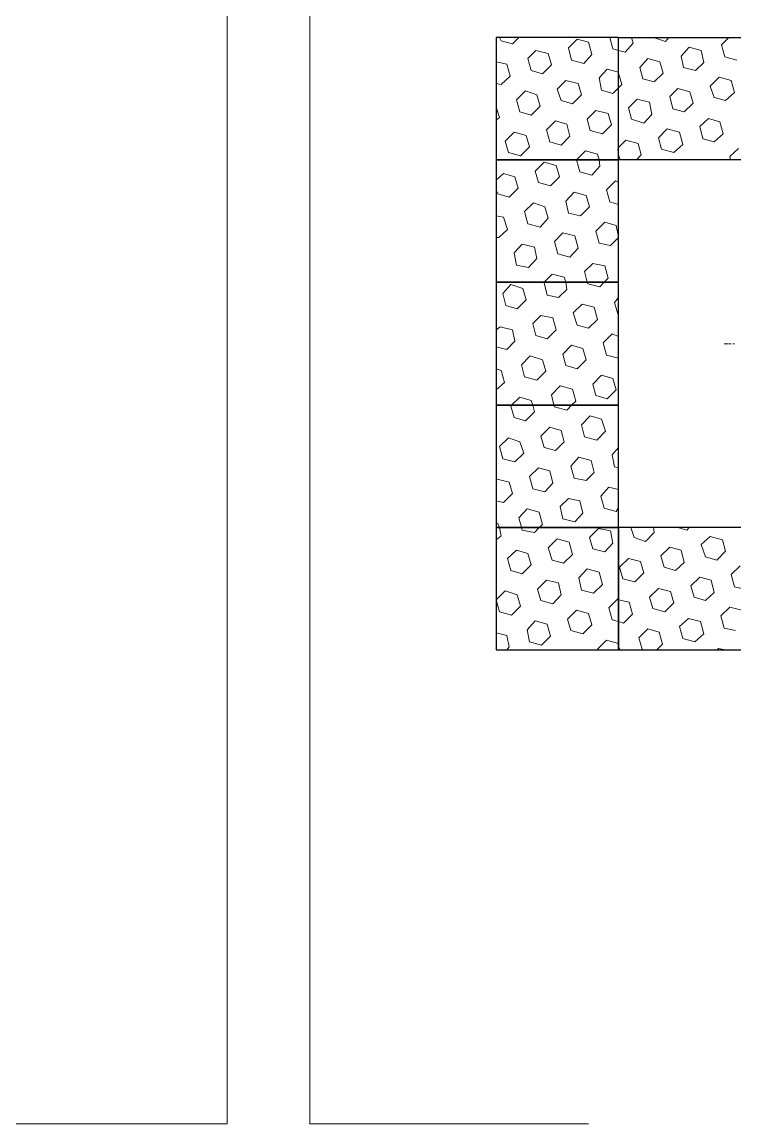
# Model space of a CAD drawing. Header units: millimetres. Extents: x 2928 to 3112, y 1220 to 1280.
# Drawn here: x 3093.924 to 3096.833, y 1258.801 to 1263.3 of the extents above; entities that cross this region are included whole.
import ezdxf

# ---------------------------------------------------------------- set-up
doc = ezdxf.new("R2010")
doc.units = ezdxf.units.MM

msp = doc.modelspace()

# ---------------------------------------------------------------- linework, layer by layer
at = {"color": 7, "linetype": 'Continuous', "lineweight": 9, "true_color": 0x000007}
for points in [[(3076.18335, 1258.80136), (3075.05864, 1258.80136), (3075.05864, 1278.52352), (3094.76095, 1278.52352), (3094.76095, 1258.80136), (3086.68287, 1258.80136)], [(3096.2363, 1258.80136), (3095.09836, 1258.80136), (3095.09836, 1267.78914), (3109.85194, 1267.78914), (3109.85194, 1258.80136), (3108.06232, 1258.80136)]]:
    msp.add_lwpolyline(points, dxfattribs=at)
at = {"color": 7, "linetype": 'Continuous', "lineweight": -2, "true_color": 0x000007}
for points in [[(3095.85919, 1262.73786), (3096.3587, 1262.73786), (3096.3587, 1263.23736), (3095.85919, 1263.23736)], [(3096.3587, 1263.23736), (3096.86151, 1263.23736), (3096.86151, 1262.73786), (3096.3587, 1262.73786)], [(3095.85919, 1262.23835), (3096.3587, 1262.23835), (3096.3587, 1262.73786), (3095.85919, 1262.73786)], [(3095.85919, 1261.73554), (3096.3587, 1261.73554), (3096.3587, 1262.23835), (3095.85919, 1262.23835)], [(3095.85919, 1261.23604), (3096.3587, 1261.23604), (3096.3587, 1261.73554), (3095.85919, 1261.73554)], [(3095.85919, 1260.73653), (3096.3587, 1260.73653), (3096.3587, 1261.23604), (3095.85919, 1261.23604)], [(3096.3587, 1260.73653), (3096.86151, 1260.73653), (3096.86151, 1261.23604), (3096.3587, 1261.23604)]]:
    msp.add_lwpolyline(points, close=True, dxfattribs=at)
at = {"color": 9, "linetype": 'Continuous', "lineweight": 5, "true_color": 0xbababa}
for points in [[(3095.87904, 1263.22413), (3095.87243, 1263.23736), (3095.87243, 1263.23736)], [(3095.92535, 1263.2109), (3095.95182, 1263.23736), (3095.95182, 1263.23736)], [(3096.33554, 1263.19105), (3096.32231, 1263.23736), (3096.32231, 1263.23736)], [(3096.41824, 1263.21421), (3096.41163, 1263.23736), (3096.41163, 1263.23736)], [(3096.55056, 1263.22082), (3096.50094, 1263.23736), (3096.50094, 1263.23736)], [(3096.55056, 1263.22082), (3096.56379, 1263.23736), (3096.56379, 1263.23736)], [(3096.77881, 1263.20759), (3096.80858, 1263.23736), (3096.80858, 1263.23736)], [(3095.92535, 1263.2109), (3095.87904, 1263.22413), (3095.87904, 1263.22413)], [(3096.1536, 1263.19436), (3096.18999, 1263.23075), (3096.18999, 1263.23075)], [(3096.16684, 1263.14474), (3096.1536, 1263.19436), (3096.1536, 1263.19436)], [(3096.2363, 1263.21751), (3096.18999, 1263.23075), (3096.18999, 1263.23075)], [(3096.24953, 1263.16789), (3096.2363, 1263.21751), (3096.2363, 1263.21751)], [(3096.3587, 1263.18443), (3096.33554, 1263.19105), (3096.33554, 1263.19105)], [(3096.38516, 1263.17782), (3096.41824, 1263.21421), (3096.41824, 1263.21421)], [(3096.61341, 1263.16128), (3096.64649, 1263.19767), (3096.64649, 1263.19767)], [(3096.69611, 1263.18443), (3096.64649, 1263.19767), (3096.64649, 1263.19767)], [(3096.79204, 1263.15797), (3096.77881, 1263.20759), (3096.77881, 1263.20759)], [(3095.9882, 1263.15135), (3096.02128, 1263.18443), (3096.02128, 1263.18443)], [(3096.00144, 1263.10173), (3095.9882, 1263.15135), (3095.9882, 1263.15135)], [(3096.0709, 1263.1712), (3096.02128, 1263.18443), (3096.02128, 1263.18443)], [(3096.08414, 1263.12489), (3096.0709, 1263.1712), (3096.0709, 1263.1712)], [(3096.21646, 1263.13151), (3096.16684, 1263.14474), (3096.16684, 1263.14474)], [(3096.21646, 1263.13151), (3096.24953, 1263.16789), (3096.24953, 1263.16789)], [(3096.38516, 1263.17782), (3096.3587, 1263.18443), (3096.3587, 1263.18443)], [(3096.44471, 1263.11497), (3096.47779, 1263.15135), (3096.47779, 1263.15135)], [(3096.5274, 1263.13812), (3096.47779, 1263.15135), (3096.47779, 1263.15135)], [(3096.62334, 1263.11497), (3096.61341, 1263.16128), (3096.61341, 1263.16128)], [(3096.70604, 1263.13481), (3096.69611, 1263.18443), (3096.69611, 1263.18443)], [(3096.84166, 1263.14474), (3096.79204, 1263.15797), (3096.79204, 1263.15797)], [(3095.9022, 1263.1282), (3095.85919, 1263.13812), (3095.85919, 1263.13812)], [(3095.91543, 1263.07858), (3095.9022, 1263.1282), (3095.9022, 1263.1282)], [(3096.04775, 1263.0885), (3096.00144, 1263.10173), (3096.00144, 1263.10173)], [(3096.04775, 1263.0885), (3096.08414, 1263.12489), (3096.08414, 1263.12489)], [(3096.27931, 1263.07196), (3096.31239, 1263.10835), (3096.31239, 1263.10835)], [(3096.3587, 1263.09512), (3096.31239, 1263.10835), (3096.31239, 1263.10835)], [(3096.45794, 1263.06865), (3096.44471, 1263.11497), (3096.44471, 1263.11497)], [(3096.54064, 1263.09181), (3096.5274, 1263.13812), (3096.5274, 1263.13812)], [(3096.67296, 1263.10173), (3096.62334, 1263.11497), (3096.62334, 1263.11497)], [(3096.67296, 1263.10173), (3096.70604, 1263.13481), (3096.70604, 1263.13481)], [(3095.87904, 1263.0455), (3095.91543, 1263.07858), (3095.91543, 1263.07858)], [(3096.10729, 1263.02565), (3096.14368, 1263.06204), (3096.14368, 1263.06204)], [(3096.1933, 1263.04881), (3096.14368, 1263.06204), (3096.14368, 1263.06204)], [(3096.28923, 1263.02234), (3096.27931, 1263.07196), (3096.27931, 1263.07196)], [(3096.3587, 1263.09181), (3096.3587, 1263.09512), (3096.3587, 1263.09512)], [(3096.37193, 1263.0455), (3096.3587, 1263.09181), (3096.3587, 1263.09181)], [(3096.50425, 1263.05542), (3096.45794, 1263.06865), (3096.45794, 1263.06865)], [(3096.50425, 1263.05542), (3096.54064, 1263.09181), (3096.54064, 1263.09181)], [(3096.7325, 1263.03888), (3096.76889, 1263.07527), (3096.76889, 1263.07527)], [(3096.81851, 1263.06204), (3096.76889, 1263.07527), (3096.76889, 1263.07527)], [(3096.83174, 1263.01242), (3096.81851, 1263.06204), (3096.81851, 1263.06204)], [(3095.87904, 1263.0455), (3095.85919, 1263.04881), (3095.85919, 1263.04881)], [(3095.94189, 1262.98265), (3095.97828, 1263.01904), (3095.97828, 1263.01904)], [(3096.02459, 1263.0025), (3095.97828, 1263.01904), (3095.97828, 1263.01904)], [(3096.12383, 1262.97934), (3096.10729, 1263.02565), (3096.10729, 1263.02565)], [(3096.20653, 1263.0025), (3096.1933, 1263.04881), (3096.1933, 1263.04881)], [(3096.33554, 1263.00911), (3096.28923, 1263.02234), (3096.28923, 1263.02234)], [(3096.33554, 1263.00911), (3096.3587, 1263.03227), (3096.3587, 1263.03227)], [(3096.3587, 1263.03227), (3096.37193, 1263.0455), (3096.37193, 1263.0455)], [(3096.5671, 1262.99588), (3096.60018, 1263.02896), (3096.60018, 1263.02896)], [(3096.6498, 1263.01573), (3096.60018, 1263.02896), (3096.60018, 1263.02896)], [(3096.66303, 1262.96942), (3096.6498, 1263.01573), (3096.6498, 1263.01573)], [(3096.74904, 1262.99257), (3096.7325, 1263.03888), (3096.7325, 1263.03888)], [(3096.79535, 1262.97934), (3096.83174, 1263.01242), (3096.83174, 1263.01242)], [(3095.95512, 1262.93303), (3095.94189, 1262.98265), (3095.94189, 1262.98265)], [(3096.03782, 1262.95618), (3096.02459, 1263.0025), (3096.02459, 1263.0025)], [(3096.17014, 1262.96611), (3096.12383, 1262.97934), (3096.12383, 1262.97934)], [(3096.17014, 1262.96611), (3096.20653, 1263.0025), (3096.20653, 1263.0025)], [(3096.39839, 1262.94957), (3096.43478, 1262.98596), (3096.43478, 1262.98596)], [(3096.4844, 1262.97272), (3096.43478, 1262.98596), (3096.43478, 1262.98596)], [(3096.49433, 1262.9231), (3096.4844, 1262.97272), (3096.4844, 1262.97272)], [(3096.58033, 1262.94626), (3096.5671, 1262.99588), (3096.5671, 1262.99588)], [(3096.62664, 1262.93303), (3096.66303, 1262.96942), (3096.66303, 1262.96942)], [(3096.79535, 1262.97934), (3096.74904, 1262.99257), (3096.74904, 1262.99257)], [(3095.87243, 1262.90987), (3095.85919, 1262.95288), (3095.85919, 1262.95288)], [(3096.00144, 1262.9198), (3095.95512, 1262.93303), (3095.95512, 1262.93303)], [(3096.00144, 1262.9198), (3096.03782, 1262.95618), (3096.03782, 1262.95618)], [(3096.22969, 1262.90326), (3096.26607, 1262.93964), (3096.26607, 1262.93964)], [(3096.31569, 1262.92641), (3096.26607, 1262.93964), (3096.26607, 1262.93964)], [(3096.32893, 1262.8801), (3096.31569, 1262.92641), (3096.31569, 1262.92641)], [(3096.41163, 1262.90326), (3096.39839, 1262.94957), (3096.39839, 1262.94957)], [(3096.46125, 1262.88672), (3096.49433, 1262.9231), (3096.49433, 1262.9231)], [(3096.62664, 1262.93303), (3096.58033, 1262.94626), (3096.58033, 1262.94626)], [(3095.85919, 1262.89995), (3095.87243, 1262.90987), (3095.87243, 1262.90987)], [(3096.06429, 1262.86025), (3096.10068, 1262.89664), (3096.10068, 1262.89664)], [(3096.14699, 1262.88341), (3096.10068, 1262.89664), (3096.10068, 1262.89664)], [(3096.16022, 1262.83379), (3096.14699, 1262.88341), (3096.14699, 1262.88341)], [(3096.24292, 1262.85694), (3096.22969, 1262.90326), (3096.22969, 1262.90326)], [(3096.29254, 1262.84371), (3096.32893, 1262.8801), (3096.32893, 1262.8801)], [(3096.46125, 1262.88672), (3096.41163, 1262.90326), (3096.41163, 1262.90326)], [(3096.6895, 1262.87348), (3096.72588, 1262.90656), (3096.72588, 1262.90656)], [(3096.70273, 1262.82386), (3096.6895, 1262.87348), (3096.6895, 1262.87348)], [(3096.7722, 1262.89333), (3096.72588, 1262.90656), (3096.72588, 1262.90656)], [(3096.78543, 1262.84371), (3096.7722, 1262.89333), (3096.7722, 1262.89333)], [(3095.89558, 1262.81394), (3095.93197, 1262.85033), (3095.93197, 1262.85033)], [(3095.98159, 1262.8371), (3095.93197, 1262.85033), (3095.93197, 1262.85033)], [(3095.99482, 1262.79078), (3095.98159, 1262.8371), (3095.98159, 1262.8371)], [(3096.07752, 1262.81063), (3096.06429, 1262.86025), (3096.06429, 1262.86025)], [(3096.12383, 1262.7974), (3096.16022, 1262.83379), (3096.16022, 1262.83379)], [(3096.29254, 1262.84371), (3096.24292, 1262.85694), (3096.24292, 1262.85694)], [(3096.52079, 1262.82717), (3096.55718, 1262.86356), (3096.55718, 1262.86356)], [(3096.53402, 1262.78086), (3096.52079, 1262.82717), (3096.52079, 1262.82717)], [(3096.6068, 1262.85033), (3096.55718, 1262.86356), (3096.55718, 1262.86356)], [(3096.62003, 1262.80071), (3096.6068, 1262.85033), (3096.6068, 1262.85033)], [(3096.74904, 1262.81063), (3096.78543, 1262.84371), (3096.78543, 1262.84371)], [(3095.90881, 1262.76763), (3095.89558, 1262.81394), (3095.89558, 1262.81394)], [(3095.95843, 1262.7544), (3095.99482, 1262.79078), (3095.99482, 1262.79078)], [(3096.12383, 1262.7974), (3096.07752, 1262.81063), (3096.07752, 1262.81063)], [(3096.35539, 1262.78086), (3096.3587, 1262.78748), (3096.3587, 1262.78748)], [(3096.3587, 1262.78748), (3096.38847, 1262.81725), (3096.38847, 1262.81725)], [(3096.43809, 1262.80402), (3096.38847, 1262.81725), (3096.38847, 1262.81725)], [(3096.45132, 1262.75771), (3096.43809, 1262.80402), (3096.43809, 1262.80402)], [(3096.58364, 1262.76763), (3096.62003, 1262.80071), (3096.62003, 1262.80071)], [(3096.74904, 1262.81063), (3096.70273, 1262.82386), (3096.70273, 1262.82386)], [(3096.81189, 1262.75109), (3096.84828, 1262.78417), (3096.84828, 1262.78417)], [(3095.95843, 1262.7544), (3095.90881, 1262.76763), (3095.90881, 1262.76763)], [(3096.18668, 1262.73786), (3096.18338, 1262.73786), (3096.18338, 1262.73786)], [(3096.18668, 1262.73786), (3096.22307, 1262.77425), (3096.22307, 1262.77425)], [(3096.19992, 1262.68824), (3096.18668, 1262.73786), (3096.18668, 1262.73786)], [(3096.27269, 1262.76101), (3096.22307, 1262.77425), (3096.22307, 1262.77425)], [(3096.27931, 1262.73786), (3096.27269, 1262.76101), (3096.27269, 1262.76101)], [(3096.28261, 1262.71139), (3096.27931, 1262.73786), (3096.27931, 1262.73786)], [(3096.3587, 1262.75771), (3096.35539, 1262.78086), (3096.35539, 1262.78086)], [(3096.36531, 1262.73786), (3096.3587, 1262.75771), (3096.3587, 1262.75771)], [(3096.43147, 1262.73786), (3096.45132, 1262.75771), (3096.45132, 1262.75771)], [(3096.58364, 1262.76763), (3096.53402, 1262.78086), (3096.53402, 1262.78086)], [(3096.67626, 1262.73786), (3096.67957, 1262.73786), (3096.67957, 1262.73786)], [(3096.6928, 1262.73786), (3096.67957, 1262.73786), (3096.67957, 1262.73786)], [(3096.8152, 1262.73786), (3096.81189, 1262.75109), (3096.81189, 1262.75109)], [(3096.01798, 1262.69155), (3096.05436, 1262.72793), (3096.05436, 1262.72793)], [(3096.10398, 1262.7147), (3096.05436, 1262.72793), (3096.05436, 1262.72793)], [(3096.11722, 1262.66839), (3096.10398, 1262.7147), (3096.10398, 1262.7147)], [(3096.24953, 1262.67501), (3096.28261, 1262.71139), (3096.28261, 1262.71139)], [(3095.85919, 1262.65516), (3095.88897, 1262.68162), (3095.88897, 1262.68162)], [(3095.93528, 1262.66839), (3095.88897, 1262.68162), (3095.88897, 1262.68162)], [(3095.94851, 1262.62208), (3095.93528, 1262.66839), (3095.93528, 1262.66839)], [(3096.03121, 1262.64523), (3096.01798, 1262.69155), (3096.01798, 1262.69155)], [(3096.08083, 1262.632), (3096.11722, 1262.66839), (3096.11722, 1262.66839)], [(3096.24953, 1262.67501), (3096.19992, 1262.68824), (3096.19992, 1262.68824)], [(3096.30908, 1262.61546), (3096.34547, 1262.65185), (3096.34547, 1262.65185)], [(3096.3587, 1262.64523), (3096.34547, 1262.65185), (3096.34547, 1262.65185)], [(3095.86581, 1262.59892), (3095.85919, 1262.61546), (3095.85919, 1262.61546)], [(3095.91212, 1262.58569), (3095.94851, 1262.62208), (3095.94851, 1262.62208)], [(3096.08083, 1262.632), (3096.03121, 1262.64523), (3096.03121, 1262.64523)], [(3096.14368, 1262.56915), (3096.17676, 1262.60554), (3096.17676, 1262.60554)], [(3096.22638, 1262.59231), (3096.17676, 1262.60554), (3096.17676, 1262.60554)], [(3096.32231, 1262.56584), (3096.30908, 1262.61546), (3096.30908, 1262.61546)], [(3095.91212, 1262.58569), (3095.86581, 1262.59892), (3095.86581, 1262.59892)], [(3095.97497, 1262.52615), (3096.01136, 1262.56253), (3096.01136, 1262.56253)], [(3096.05767, 1262.54599), (3096.01136, 1262.56253), (3096.01136, 1262.56253)], [(3096.1536, 1262.51953), (3096.14368, 1262.56915), (3096.14368, 1262.56915)], [(3096.23961, 1262.54599), (3096.22638, 1262.59231), (3096.22638, 1262.59231)], [(3096.3587, 1262.55592), (3096.32231, 1262.56584), (3096.32231, 1262.56584)], [(3095.9882, 1262.47653), (3095.97497, 1262.52615), (3095.97497, 1262.52615)], [(3096.0709, 1262.49968), (3096.05767, 1262.54599), (3096.05767, 1262.54599)], [(3096.20322, 1262.50961), (3096.1536, 1262.51953), (3096.1536, 1262.51953)], [(3096.20322, 1262.50961), (3096.23961, 1262.54599), (3096.23961, 1262.54599)], [(3095.88897, 1262.50299), (3095.85919, 1262.50961), (3095.85919, 1262.50961)], [(3095.90551, 1262.45337), (3095.88897, 1262.50299), (3095.88897, 1262.50299)], [(3096.03782, 1262.4633), (3095.9882, 1262.47653), (3095.9882, 1262.47653)], [(3096.03782, 1262.4633), (3096.0709, 1262.49968), (3096.0709, 1262.49968)], [(3096.26607, 1262.44676), (3096.30246, 1262.48314), (3096.30246, 1262.48314)], [(3096.34877, 1262.46991), (3096.30246, 1262.48314), (3096.30246, 1262.48314)], [(3096.3587, 1262.4236), (3096.34877, 1262.46991), (3096.34877, 1262.46991)], [(3095.86912, 1262.42029), (3095.90551, 1262.45337), (3095.90551, 1262.45337)], [(3096.09737, 1262.40375), (3096.13045, 1262.44014), (3096.13045, 1262.44014)], [(3096.18007, 1262.42691), (3096.13045, 1262.44014), (3096.13045, 1262.44014)], [(3096.1933, 1262.37729), (3096.18007, 1262.42691), (3096.18007, 1262.42691)], [(3096.27931, 1262.39714), (3096.26607, 1262.44676), (3096.26607, 1262.44676)], [(3095.86912, 1262.42029), (3095.85919, 1262.42029), (3095.85919, 1262.42029)], [(3095.93197, 1262.35744), (3095.96505, 1262.39383), (3095.96505, 1262.39383)], [(3096.01467, 1262.3806), (3095.96505, 1262.39383), (3095.96505, 1262.39383)], [(3096.02459, 1262.33428), (3096.01467, 1262.3806), (3096.01467, 1262.3806)], [(3096.1106, 1262.35413), (3096.09737, 1262.40375), (3096.09737, 1262.40375)], [(3096.16022, 1262.3409), (3096.1933, 1262.37729), (3096.1933, 1262.37729)], [(3096.32562, 1262.38721), (3096.27931, 1262.39714), (3096.27931, 1262.39714)], [(3096.32562, 1262.38721), (3096.3587, 1262.42029), (3096.3587, 1262.42029)], [(3095.94189, 1262.30782), (3095.93197, 1262.35744), (3095.93197, 1262.35744)], [(3095.99151, 1262.2979), (3096.02459, 1262.33428), (3096.02459, 1262.33428)], [(3096.16022, 1262.3409), (3096.1106, 1262.35413), (3096.1106, 1262.35413)], [(3095.99151, 1262.2979), (3095.94189, 1262.30782), (3095.94189, 1262.30782)], [(3096.21976, 1262.28136), (3096.25284, 1262.31444), (3096.25284, 1262.31444)], [(3096.30246, 1262.30451), (3096.25284, 1262.31444), (3096.25284, 1262.31444)], [(3096.31569, 1262.25489), (3096.30246, 1262.30451), (3096.30246, 1262.30451)], [(3096.05436, 1262.23835), (3096.08744, 1262.27143), (3096.08744, 1262.27143)], [(3096.13706, 1262.2582), (3096.08744, 1262.27143), (3096.08744, 1262.27143)], [(3096.14368, 1262.23835), (3096.13706, 1262.2582), (3096.13706, 1262.2582)], [(3096.22969, 1262.23835), (3096.21976, 1262.28136), (3096.21976, 1262.28136)], [(3096.29915, 1262.23835), (3096.31569, 1262.25489), (3096.31569, 1262.25489)], [(3095.88566, 1262.19204), (3095.91874, 1262.22843), (3095.91874, 1262.22843)], [(3095.96836, 1262.21189), (3095.91874, 1262.22843), (3095.91874, 1262.22843)], [(3095.98159, 1262.16558), (3095.96836, 1262.21189), (3095.96836, 1262.21189)], [(3096.05436, 1262.23504), (3096.05436, 1262.23835), (3096.05436, 1262.23835)], [(3096.0676, 1262.18543), (3096.05436, 1262.23504), (3096.05436, 1262.23504)], [(3096.11391, 1262.1755), (3096.14699, 1262.20858), (3096.14699, 1262.20858)], [(3096.14699, 1262.20858), (3096.14368, 1262.23835), (3096.14368, 1262.23835)], [(3096.23299, 1262.23174), (3096.22969, 1262.23835), (3096.22969, 1262.23835)], [(3096.28261, 1262.2185), (3096.23299, 1262.23174), (3096.23299, 1262.23174)], [(3096.28261, 1262.2185), (3096.29915, 1262.23835), (3096.29915, 1262.23835)], [(3095.89889, 1262.14242), (3095.88566, 1262.19204), (3095.88566, 1262.19204)], [(3095.9452, 1262.12919), (3095.98159, 1262.16558), (3095.98159, 1262.16558)], [(3096.11391, 1262.1755), (3096.0676, 1262.18543), (3096.0676, 1262.18543)], [(3096.34216, 1262.15565), (3096.3587, 1262.1755), (3096.3587, 1262.1755)], [(3096.35539, 1262.10934), (3096.34216, 1262.15565), (3096.34216, 1262.15565)], [(3095.9452, 1262.12919), (3095.89889, 1262.14242), (3095.89889, 1262.14242)], [(3096.17345, 1262.11265), (3096.20984, 1262.14904), (3096.20984, 1262.14904)], [(3096.18999, 1262.06303), (3096.17345, 1262.11265), (3096.17345, 1262.11265)], [(3096.25946, 1262.13581), (3096.20984, 1262.14904), (3096.20984, 1262.14904)], [(3096.27269, 1262.08619), (3096.25946, 1262.13581), (3096.25946, 1262.13581)], [(3096.3587, 1262.10934), (3096.35539, 1262.10934), (3096.35539, 1262.10934)], [(3096.00805, 1262.06965), (3096.04113, 1262.10273), (3096.04113, 1262.10273)], [(3096.02128, 1262.02003), (3096.00805, 1262.06965), (3096.00805, 1262.06965)], [(3096.09075, 1262.0928), (3096.04113, 1262.10273), (3096.04113, 1262.10273)], [(3096.10398, 1262.04318), (3096.09075, 1262.0928), (3096.09075, 1262.0928)], [(3096.2363, 1262.0498), (3096.18999, 1262.06303), (3096.18999, 1262.06303)], [(3096.2363, 1262.0498), (3096.27269, 1262.08619), (3096.27269, 1262.08619)], [(3095.85919, 1262.04318), (3095.87573, 1262.05641), (3095.87573, 1262.05641)], [(3095.92535, 1262.04318), (3095.87573, 1262.05641), (3095.87573, 1262.05641)], [(3095.93528, 1261.99687), (3095.92535, 1262.04318), (3095.92535, 1262.04318)], [(3096.0676, 1262.00679), (3096.02128, 1262.02003), (3096.02128, 1262.02003)], [(3096.0676, 1262.00679), (3096.10398, 1262.04318), (3096.10398, 1262.04318)], [(3096.29585, 1261.99025), (3096.33223, 1262.02664), (3096.33223, 1262.02664)], [(3096.3587, 1262.01672), (3096.33223, 1262.02664), (3096.33223, 1262.02664)], [(3095.9022, 1261.96379), (3095.85919, 1261.97371), (3095.85919, 1261.97371)], [(3095.9022, 1261.96379), (3095.93528, 1261.99687), (3095.93528, 1261.99687)], [(3096.13045, 1261.94394), (3096.16684, 1261.98033), (3096.16684, 1261.98033)], [(3096.21315, 1261.9671), (3096.16684, 1261.98033), (3096.16684, 1261.98033)], [(3096.30908, 1261.94063), (3096.29585, 1261.99025), (3096.29585, 1261.99025)], [(3095.96174, 1261.90094), (3095.99813, 1261.93733), (3095.99813, 1261.93733)], [(3096.04775, 1261.92079), (3095.99813, 1261.93733), (3095.99813, 1261.93733)], [(3096.14368, 1261.89763), (3096.13045, 1261.94394), (3096.13045, 1261.94394)], [(3096.22638, 1261.92079), (3096.21315, 1261.9671), (3096.21315, 1261.9671)], [(3096.3587, 1261.9274), (3096.30908, 1261.94063), (3096.30908, 1261.94063)], [(3096.3587, 1261.9274), (3096.3587, 1261.93071), (3096.3587, 1261.93071)], [(3095.87904, 1261.87778), (3095.85919, 1261.8844), (3095.85919, 1261.8844)], [(3095.97497, 1261.85132), (3095.96174, 1261.90094), (3095.96174, 1261.90094)], [(3096.06098, 1261.87448), (3096.04775, 1261.92079), (3096.04775, 1261.92079)], [(3096.18999, 1261.8844), (3096.14368, 1261.89763), (3096.14368, 1261.89763)], [(3096.18999, 1261.8844), (3096.22638, 1261.92079), (3096.22638, 1261.92079)], [(3095.89227, 1261.82816), (3095.87904, 1261.87778), (3095.87904, 1261.87778)], [(3096.02459, 1261.83809), (3095.97497, 1261.85132), (3095.97497, 1261.85132)], [(3096.02459, 1261.83809), (3096.06098, 1261.87448), (3096.06098, 1261.87448)], [(3096.25284, 1261.82155), (3096.28923, 1261.85794), (3096.28923, 1261.85794)], [(3096.33554, 1261.8447), (3096.28923, 1261.85794), (3096.28923, 1261.85794)], [(3096.34877, 1261.79839), (3096.33554, 1261.8447), (3096.33554, 1261.8447)], [(3095.85919, 1261.79839), (3095.89227, 1261.82816), (3095.89227, 1261.82816)], [(3096.08414, 1261.77854), (3096.12052, 1261.81493), (3096.12052, 1261.81493)], [(3096.17014, 1261.8017), (3096.12052, 1261.81493), (3096.12052, 1261.81493)], [(3096.18338, 1261.75208), (3096.17014, 1261.8017), (3096.17014, 1261.8017)], [(3096.26607, 1261.77524), (3096.25284, 1261.82155), (3096.25284, 1261.82155)], [(3096.31239, 1261.762), (3096.34877, 1261.79839), (3096.34877, 1261.79839)], [(3095.92205, 1261.73554), (3095.95512, 1261.76862), (3095.95512, 1261.76862)], [(3096.00144, 1261.75539), (3095.95512, 1261.76862), (3095.95512, 1261.76862)], [(3096.00805, 1261.73554), (3096.00144, 1261.75539), (3096.00144, 1261.75539)], [(3096.09406, 1261.73554), (3096.08414, 1261.77854), (3096.08414, 1261.77854)], [(3096.16684, 1261.73554), (3096.18338, 1261.75208), (3096.18338, 1261.75208)], [(3096.31239, 1261.762), (3096.26607, 1261.77524), (3096.26607, 1261.77524)], [(3095.91874, 1261.73223), (3095.92205, 1261.73554), (3095.92205, 1261.73554)], [(3095.93197, 1261.68592), (3095.91874, 1261.73223), (3095.91874, 1261.73223)], [(3095.97828, 1261.67269), (3096.01467, 1261.70908), (3096.01467, 1261.70908)], [(3096.01467, 1261.70908), (3096.00805, 1261.73554), (3096.00805, 1261.73554)], [(3096.09737, 1261.72892), (3096.09406, 1261.73554), (3096.09406, 1261.73554)], [(3096.14699, 1261.71569), (3096.09737, 1261.72892), (3096.09737, 1261.72892)], [(3096.14699, 1261.71569), (3096.16684, 1261.73554), (3096.16684, 1261.73554)], [(3095.97828, 1261.67269), (3095.93197, 1261.68592), (3095.93197, 1261.68592)], [(3096.20653, 1261.65615), (3096.24292, 1261.69254), (3096.24292, 1261.69254)], [(3096.28923, 1261.6793), (3096.24292, 1261.69254), (3096.24292, 1261.69254)], [(3096.30577, 1261.62969), (3096.28923, 1261.6793), (3096.28923, 1261.6793)], [(3096.04113, 1261.60984), (3096.07752, 1261.64622), (3096.07752, 1261.64622)], [(3096.12383, 1261.63299), (3096.07752, 1261.64622), (3096.07752, 1261.64622)], [(3096.13706, 1261.58668), (3096.12383, 1261.63299), (3096.12383, 1261.63299)], [(3096.21976, 1261.60653), (3096.20653, 1261.65615), (3096.20653, 1261.65615)], [(3096.26938, 1261.5933), (3096.30577, 1261.62969), (3096.30577, 1261.62969)], [(3095.87243, 1261.56683), (3095.90881, 1261.60322), (3095.90881, 1261.60322)], [(3095.95512, 1261.58668), (3095.90881, 1261.60322), (3095.90881, 1261.60322)], [(3095.97166, 1261.54037), (3095.95512, 1261.58668), (3095.95512, 1261.58668)], [(3096.05436, 1261.56353), (3096.04113, 1261.60984), (3096.04113, 1261.60984)], [(3096.10068, 1261.55029), (3096.13706, 1261.58668), (3096.13706, 1261.58668)], [(3096.26938, 1261.5933), (3096.21976, 1261.60653), (3096.21976, 1261.60653)], [(3095.88566, 1261.51721), (3095.87243, 1261.56683), (3095.87243, 1261.56683)], [(3095.93528, 1261.50398), (3095.97166, 1261.54037), (3095.97166, 1261.54037)], [(3096.10068, 1261.55029), (3096.05436, 1261.56353), (3096.05436, 1261.56353)], [(3096.16353, 1261.48744), (3096.19661, 1261.52383), (3096.19661, 1261.52383)], [(3096.24623, 1261.5106), (3096.19661, 1261.52383), (3096.19661, 1261.52383)], [(3096.33223, 1261.53375), (3096.3587, 1261.56353), (3096.3587, 1261.56353)], [(3096.34216, 1261.48413), (3096.33223, 1261.53375), (3096.33223, 1261.53375)], [(3095.93528, 1261.50398), (3095.88566, 1261.51721), (3095.88566, 1261.51721)], [(3095.99482, 1261.44444), (3096.03121, 1261.48083), (3096.03121, 1261.48083)], [(3096.07752, 1261.46759), (3096.03121, 1261.48083), (3096.03121, 1261.48083)], [(3096.17676, 1261.43782), (3096.16353, 1261.48744), (3096.16353, 1261.48744)], [(3096.25946, 1261.46098), (3096.24623, 1261.5106), (3096.24623, 1261.5106)], [(3096.3587, 1261.48083), (3096.34216, 1261.48413), (3096.34216, 1261.48413)], [(3095.85919, 1261.43121), (3095.8625, 1261.43451), (3095.8625, 1261.43451)], [(3095.91212, 1261.42128), (3095.8625, 1261.43451), (3095.8625, 1261.43451)], [(3096.00805, 1261.39482), (3095.99482, 1261.44444), (3095.99482, 1261.44444)], [(3096.09075, 1261.41797), (3096.07752, 1261.46759), (3096.07752, 1261.46759)], [(3096.22638, 1261.4279), (3096.17676, 1261.43782), (3096.17676, 1261.43782)], [(3096.22638, 1261.4279), (3096.25946, 1261.46098), (3096.25946, 1261.46098)], [(3095.92535, 1261.37497), (3095.91212, 1261.42128), (3095.91212, 1261.42128)], [(3096.05767, 1261.38159), (3096.00805, 1261.39482), (3096.00805, 1261.39482)], [(3096.05767, 1261.38159), (3096.09075, 1261.41797), (3096.09075, 1261.41797)], [(3096.28592, 1261.36505), (3096.319, 1261.40143), (3096.319, 1261.40143)], [(3096.3587, 1261.39151), (3096.319, 1261.40143), (3096.319, 1261.40143)], [(3095.88897, 1261.33858), (3095.85919, 1261.3452), (3095.85919, 1261.3452)], [(3095.88897, 1261.33858), (3095.92535, 1261.37497), (3095.92535, 1261.37497)], [(3096.12052, 1261.32204), (3096.1536, 1261.35512), (3096.1536, 1261.35512)], [(3096.19992, 1261.3452), (3096.1536, 1261.35512), (3096.1536, 1261.35512)], [(3096.21315, 1261.29558), (3096.19992, 1261.3452), (3096.19992, 1261.3452)], [(3096.29915, 1261.31543), (3096.28592, 1261.36505), (3096.28592, 1261.36505)], [(3095.95182, 1261.27573), (3095.9849, 1261.31212), (3095.9849, 1261.31212)], [(3096.03452, 1261.29889), (3095.9849, 1261.31212), (3095.9849, 1261.31212)], [(3096.04775, 1261.24927), (3096.03452, 1261.29889), (3096.03452, 1261.29889)], [(3096.13045, 1261.27242), (3096.12052, 1261.32204), (3096.12052, 1261.32204)], [(3096.34877, 1261.3022), (3096.29915, 1261.31543), (3096.29915, 1261.31543)], [(3096.34877, 1261.3022), (3096.3587, 1261.31874), (3096.3587, 1261.31874)], [(3095.86581, 1261.25258), (3095.85919, 1261.25588), (3095.85919, 1261.25588)], [(3095.87243, 1261.23604), (3095.86581, 1261.25258), (3095.86581, 1261.25258)], [(3095.96174, 1261.23604), (3095.95182, 1261.27573), (3095.95182, 1261.27573)], [(3096.18007, 1261.25919), (3096.13045, 1261.27242), (3096.13045, 1261.27242)], [(3096.18007, 1261.25919), (3096.21315, 1261.29558), (3096.21315, 1261.29558)], [(3095.87904, 1261.20296), (3095.87243, 1261.23604), (3095.87243, 1261.23604)], [(3095.96505, 1261.22611), (3095.96174, 1261.23604), (3095.96174, 1261.23604)], [(3096.01467, 1261.21619), (3095.96505, 1261.22611), (3095.96505, 1261.22611)], [(3096.01467, 1261.21619), (3096.03452, 1261.23604), (3096.03452, 1261.23604)], [(3096.03452, 1261.23604), (3096.04775, 1261.24927), (3096.04775, 1261.24927)], [(3096.23961, 1261.19634), (3096.276, 1261.23273), (3096.276, 1261.23273)], [(3096.32562, 1261.2228), (3096.276, 1261.23273), (3096.276, 1261.23273)], [(3096.33554, 1261.17318), (3096.32562, 1261.2228), (3096.32562, 1261.2228)], [(3096.42155, 1261.19634), (3096.40832, 1261.23604), (3096.40832, 1261.23604)], [(3096.46786, 1261.1798), (3096.50425, 1261.21619), (3096.50425, 1261.21619)], [(3096.50425, 1261.21619), (3096.50094, 1261.23604), (3096.50094, 1261.23604)], [(3096.63657, 1261.22611), (3096.60018, 1261.23604), (3096.60018, 1261.23604)], [(3096.63657, 1261.22611), (3096.64649, 1261.23604), (3096.64649, 1261.23604)], [(3095.85919, 1261.18642), (3095.87904, 1261.20296), (3095.87904, 1261.20296)], [(3096.0709, 1261.15334), (3096.10729, 1261.18972), (3096.10729, 1261.18972)], [(3096.15691, 1261.17649), (3096.10729, 1261.18972), (3096.10729, 1261.18972)], [(3096.17014, 1261.12687), (3096.15691, 1261.17649), (3096.15691, 1261.17649)], [(3096.25284, 1261.15003), (3096.23961, 1261.19634), (3096.23961, 1261.19634)], [(3096.30246, 1261.1368), (3096.33554, 1261.17318), (3096.33554, 1261.17318)], [(3096.46786, 1261.1798), (3096.42155, 1261.19634), (3096.42155, 1261.19634)], [(3096.69611, 1261.16657), (3096.7325, 1261.19965), (3096.7325, 1261.19965)], [(3096.71265, 1261.11695), (3096.69611, 1261.16657), (3096.69611, 1261.16657)], [(3096.78212, 1261.18642), (3096.7325, 1261.19965), (3096.7325, 1261.19965)], [(3096.79535, 1261.1401), (3096.78212, 1261.18642), (3096.78212, 1261.18642)], [(3095.90551, 1261.11033), (3095.94189, 1261.14341), (3095.94189, 1261.14341)], [(3095.9882, 1261.13018), (3095.94189, 1261.14341), (3095.94189, 1261.14341)], [(3096.00144, 1261.08387), (3095.9882, 1261.13018), (3095.9882, 1261.13018)], [(3096.08744, 1261.10372), (3096.0709, 1261.15334), (3096.0709, 1261.15334)], [(3096.13376, 1261.09048), (3096.17014, 1261.12687), (3096.17014, 1261.12687)], [(3096.30246, 1261.1368), (3096.25284, 1261.15003), (3096.25284, 1261.15003)], [(3096.53071, 1261.12026), (3096.5671, 1261.15664), (3096.5671, 1261.15664)], [(3096.54394, 1261.07394), (3096.53071, 1261.12026), (3096.53071, 1261.12026)], [(3096.61341, 1261.14341), (3096.5671, 1261.15664), (3096.5671, 1261.15664)], [(3096.62664, 1261.09379), (3096.61341, 1261.14341), (3096.61341, 1261.14341)], [(3096.75896, 1261.10372), (3096.79535, 1261.1401), (3096.79535, 1261.1401)], [(3095.91874, 1261.06071), (3095.90551, 1261.11033), (3095.90551, 1261.11033)], [(3095.96505, 1261.04748), (3096.00144, 1261.08387), (3096.00144, 1261.08387)], [(3096.13376, 1261.09048), (3096.08744, 1261.10372), (3096.08744, 1261.10372)], [(3096.36201, 1261.07394), (3096.39839, 1261.11033), (3096.39839, 1261.11033)], [(3096.37524, 1261.02763), (3096.36201, 1261.07394), (3096.36201, 1261.07394)], [(3096.44801, 1261.0971), (3096.39839, 1261.11033), (3096.39839, 1261.11033)], [(3096.46125, 1261.05079), (3096.44801, 1261.0971), (3096.44801, 1261.0971)], [(3096.59026, 1261.06071), (3096.54394, 1261.07394), (3096.54394, 1261.07394)], [(3096.59026, 1261.06071), (3096.62664, 1261.09379), (3096.62664, 1261.09379)], [(3096.75896, 1261.10372), (3096.71265, 1261.11695), (3096.71265, 1261.11695)], [(3096.81851, 1261.04417), (3096.85489, 1261.08056), (3096.85489, 1261.08056)], [(3095.96505, 1261.04748), (3095.91874, 1261.06071), (3095.91874, 1261.06071)], [(3096.19661, 1261.03094), (3096.22969, 1261.06733), (3096.22969, 1261.06733)], [(3096.20653, 1260.98132), (3096.19661, 1261.03094), (3096.19661, 1261.03094)], [(3096.27931, 1261.0541), (3096.22969, 1261.06733), (3096.22969, 1261.06733)], [(3096.29254, 1261.00448), (3096.27931, 1261.0541), (3096.27931, 1261.0541)], [(3096.42486, 1261.0144), (3096.37524, 1261.02763), (3096.37524, 1261.02763)], [(3096.42486, 1261.0144), (3096.46125, 1261.05079), (3096.46125, 1261.05079)], [(3096.65311, 1260.99786), (3096.6895, 1261.03425), (3096.6895, 1261.03425)], [(3096.73581, 1261.02102), (3096.6895, 1261.03425), (3096.6895, 1261.03425)], [(3096.83174, 1260.99455), (3096.81851, 1261.04417), (3096.81851, 1261.04417)], [(3096.0279, 1260.98463), (3096.06429, 1261.02102), (3096.06429, 1261.02102)], [(3096.04113, 1260.93832), (3096.0279, 1260.98463), (3096.0279, 1260.98463)], [(3096.11391, 1261.01109), (3096.06429, 1261.02102), (3096.06429, 1261.02102)], [(3096.12383, 1260.96147), (3096.11391, 1261.01109), (3096.11391, 1261.01109)], [(3096.25615, 1260.96809), (3096.29254, 1261.00448), (3096.29254, 1261.00448)], [(3096.4844, 1260.95155), (3096.52079, 1260.98794), (3096.52079, 1260.98794)], [(3096.57041, 1260.97471), (3096.52079, 1260.98794), (3096.52079, 1260.98794)], [(3096.66634, 1260.95155), (3096.65311, 1260.99786), (3096.65311, 1260.99786)], [(3096.74904, 1260.9714), (3096.73581, 1261.02102), (3096.73581, 1261.02102)], [(3096.86151, 1260.98794), (3096.83174, 1260.99455), (3096.83174, 1260.99455)], [(3095.85919, 1260.94163), (3095.89558, 1260.97801), (3095.89558, 1260.97801)], [(3095.87243, 1260.89201), (3095.85919, 1260.94163), (3095.85919, 1260.94163)], [(3095.9452, 1260.96147), (3095.89558, 1260.97801), (3095.89558, 1260.97801)], [(3095.95843, 1260.91516), (3095.9452, 1260.96147), (3095.9452, 1260.96147)], [(3096.09075, 1260.92509), (3096.04113, 1260.93832), (3096.04113, 1260.93832)], [(3096.09075, 1260.92509), (3096.12383, 1260.96147), (3096.12383, 1260.96147)], [(3096.25615, 1260.96809), (3096.20653, 1260.98132), (3096.20653, 1260.98132)], [(3096.319, 1260.90855), (3096.35539, 1260.94493), (3096.35539, 1260.94493)], [(3096.3587, 1260.94163), (3096.35539, 1260.94493), (3096.35539, 1260.94493)], [(3096.4017, 1260.9317), (3096.3587, 1260.94163), (3096.3587, 1260.94163)], [(3096.49763, 1260.90524), (3096.4844, 1260.95155), (3096.4844, 1260.95155)], [(3096.58364, 1260.92839), (3096.57041, 1260.97471), (3096.57041, 1260.97471)], [(3096.71265, 1260.93832), (3096.66634, 1260.95155), (3096.66634, 1260.95155)], [(3096.71265, 1260.93832), (3096.74904, 1260.9714), (3096.74904, 1260.9714)], [(3095.92205, 1260.87877), (3095.95843, 1260.91516), (3095.95843, 1260.91516)], [(3096.1503, 1260.86223), (3096.18668, 1260.89862), (3096.18668, 1260.89862)], [(3096.2363, 1260.88539), (3096.18668, 1260.89862), (3096.18668, 1260.89862)], [(3096.33223, 1260.85893), (3096.319, 1260.90855), (3096.319, 1260.90855)], [(3096.41493, 1260.88208), (3096.4017, 1260.9317), (3096.4017, 1260.9317)], [(3096.54725, 1260.89201), (3096.49763, 1260.90524), (3096.49763, 1260.90524)], [(3096.54725, 1260.89201), (3096.58364, 1260.92839), (3096.58364, 1260.92839)], [(3096.7755, 1260.87547), (3096.81189, 1260.91185), (3096.81189, 1260.91185)], [(3096.86151, 1260.89862), (3096.81189, 1260.91185), (3096.81189, 1260.91185)], [(3095.92205, 1260.87877), (3095.87243, 1260.89201), (3095.87243, 1260.89201)], [(3095.9849, 1260.81923), (3096.01798, 1260.85562), (3096.01798, 1260.85562)], [(3096.0676, 1260.84239), (3096.01798, 1260.85562), (3096.01798, 1260.85562)], [(3096.16353, 1260.81592), (3096.1503, 1260.86223), (3096.1503, 1260.86223)], [(3096.24953, 1260.83908), (3096.2363, 1260.88539), (3096.2363, 1260.88539)], [(3096.3587, 1260.85231), (3096.33223, 1260.85893), (3096.33223, 1260.85893)], [(3096.37855, 1260.84569), (3096.3587, 1260.85231), (3096.3587, 1260.85231)], [(3096.37855, 1260.84569), (3096.41493, 1260.88208), (3096.41493, 1260.88208)], [(3096.6068, 1260.83246), (3096.64318, 1260.86554), (3096.64318, 1260.86554)], [(3096.6928, 1260.85231), (3096.64318, 1260.86554), (3096.64318, 1260.86554)], [(3096.70604, 1260.80269), (3096.6928, 1260.85231), (3096.6928, 1260.85231)], [(3096.78874, 1260.82585), (3096.7755, 1260.87547), (3096.7755, 1260.87547)], [(3095.9022, 1260.79607), (3095.85919, 1260.806), (3095.85919, 1260.806)], [(3095.99482, 1260.76961), (3095.9849, 1260.81923), (3095.9849, 1260.81923)], [(3096.08083, 1260.79277), (3096.0676, 1260.84239), (3096.0676, 1260.84239)], [(3096.21315, 1260.80269), (3096.16353, 1260.81592), (3096.16353, 1260.81592)], [(3096.21315, 1260.80269), (3096.24953, 1260.83908), (3096.24953, 1260.83908)], [(3096.4414, 1260.78615), (3096.47779, 1260.82254), (3096.47779, 1260.82254)], [(3096.5241, 1260.80931), (3096.47779, 1260.82254), (3096.47779, 1260.82254)], [(3096.53733, 1260.75969), (3096.5241, 1260.80931), (3096.5241, 1260.80931)], [(3096.62003, 1260.78284), (3096.6068, 1260.83246), (3096.6068, 1260.83246)], [(3096.66965, 1260.76961), (3096.70604, 1260.80269), (3096.70604, 1260.80269)], [(3096.83505, 1260.81592), (3096.78874, 1260.82585), (3096.78874, 1260.82585)], [(3095.91212, 1260.74976), (3095.9022, 1260.79607), (3095.9022, 1260.79607)], [(3096.04444, 1260.75638), (3095.99482, 1260.76961), (3095.99482, 1260.76961)], [(3096.04444, 1260.75638), (3096.08083, 1260.79277), (3096.08083, 1260.79277)], [(3096.27269, 1260.73984), (3096.30908, 1260.77623), (3096.30908, 1260.77623)], [(3096.3587, 1260.763), (3096.30908, 1260.77623), (3096.30908, 1260.77623)], [(3096.3587, 1260.74976), (3096.3587, 1260.763), (3096.3587, 1260.763)], [(3096.45463, 1260.73984), (3096.4414, 1260.78615), (3096.4414, 1260.78615)], [(3096.51417, 1260.73653), (3096.53733, 1260.75969), (3096.53733, 1260.75969)], [(3096.66965, 1260.76961), (3096.62003, 1260.78284), (3096.62003, 1260.78284)], [(3095.9022, 1260.73653), (3095.91212, 1260.74976), (3095.91212, 1260.74976)], [(3096.276, 1260.73653), (3096.27269, 1260.73984), (3096.27269, 1260.73984)], [(3096.36531, 1260.73653), (3096.3587, 1260.74976), (3096.3587, 1260.74976)], [(3096.46125, 1260.73653), (3096.45463, 1260.73984), (3096.45463, 1260.73984)], [(3096.75896, 1260.73653), (3096.76558, 1260.74315), (3096.76558, 1260.74315)], [(3096.79535, 1260.73653), (3096.76558, 1260.74315), (3096.76558, 1260.74315)]]:
    msp.add_lwpolyline(points, dxfattribs=at)
msp.add_lwpolyline([(3096.50094, 1263.23736), (3096.50094, 1263.23736)], close=True, dxfattribs=at)
at = {"color": 252, "linetype": 'Continuous', "lineweight": 5, "true_color": 0x989898}
for points in [[(3096.80197, 1261.98695), (3096.78874, 1261.98695), (3096.78874, 1261.98695)], [(3096.80527, 1261.98695), (3096.80197, 1261.98695), (3096.80197, 1261.98695)], [(3096.81851, 1261.98695), (3096.80858, 1261.98695), (3096.80858, 1261.98695)], [(3096.83174, 1261.98695), (3096.82512, 1261.98695), (3096.82512, 1261.98695)]]:
    msp.add_lwpolyline(points, dxfattribs=at)
msp.add_lwpolyline([(3096.81851, 1261.98695), (3096.81851, 1261.98695)], close=True, dxfattribs=at)

doc.saveas('drawing.dxf')
